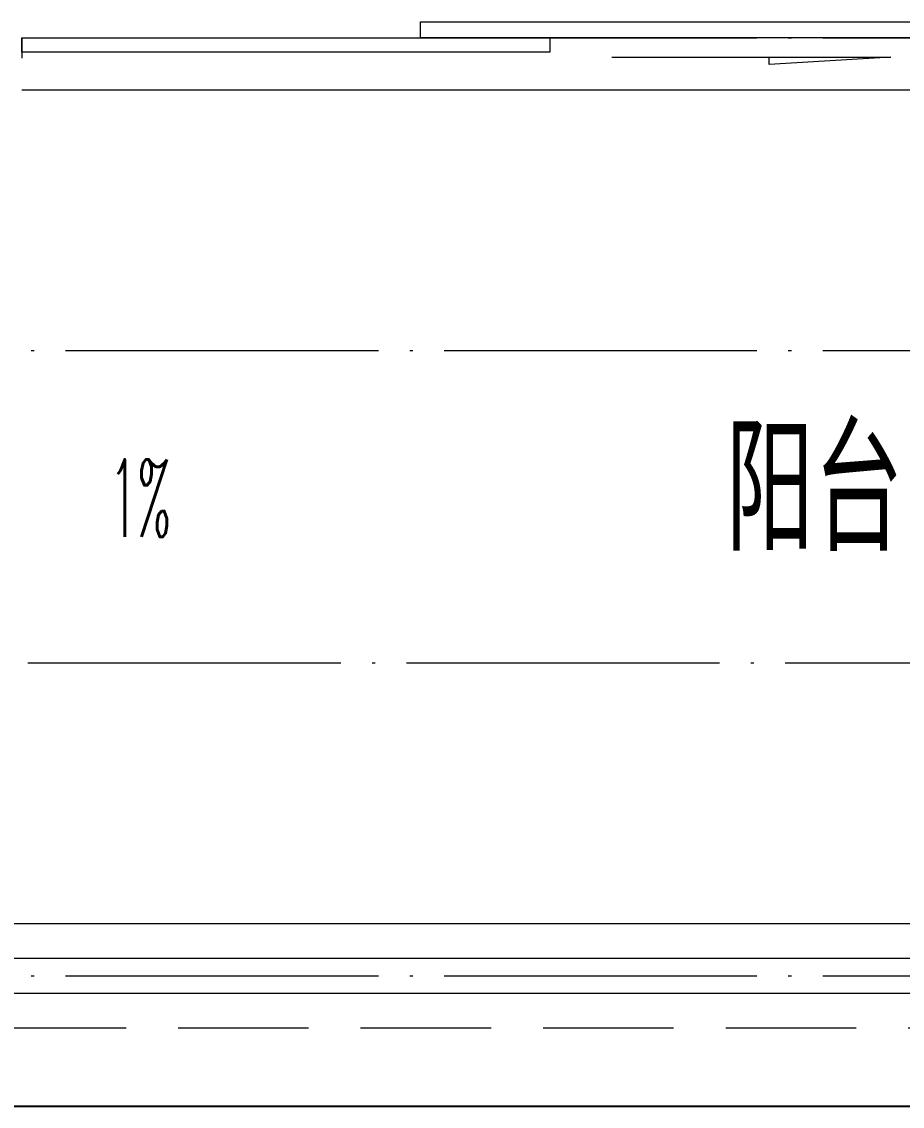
# Model space of a CAD drawing. Extents: x 27938 to 1042331, y -235042 to 1535213.
# Drawn here: x 686867 to 688555, y 596199 to 598280 of the extents above; entities that cross this region are included whole.
import ezdxf

# ---------------------------------------------------------------- set-up
doc = ezdxf.new("R2010")
doc.units = 0
doc.header["$LTSCALE"] = 1000
doc.header["$MEASUREMENT"] = 0
doc.linetypes.add('DASH', pattern=[0.35, 0.25, -0.1])
doc.linetypes.add('DOTE', pattern=[2.42, 2, -0.2, 0.02, -0.2])
for name, color, linetype, lineweight in [('DOTE', 19, 'DOTE', 9), ('WINDOW', 8, 'Continuous', 15), ('平面-排水沟', 86, 'Continuous', 15), ('平面-栏杆', 135, 'Continuous', 15), ('平面-看线', 45, 'Continuous', 15)]:
    doc.layers.add(name, color=color, linetype=linetype, lineweight=lineweight)
doc.layers.add('PUB_TEXT', color=4, linetype='Continuous')
doc.layers.add('看线', color=251, linetype='Continuous')
doc.styles.add('_TCH_DIM', font='SIMPLEX.shx', dxfattribs={"width": 0.6, "oblique": 10, "bigfont": 'hztxt.shx'})
doc.styles.get("Standard").update_dxf_attribs({"font": 'gbenor.shx', "bigfont": 'gbcbig.shx'})

# ---------------------------------------------------------------- blocks, each defined once
blk = doc.blocks.new('HFTHFFGHFH')
at = {"layer": 'DOTE', "linetype": 'DOTE', "ltscale": 0.3}
for p, q in [((534316.6, 598248.8), (587116.6, 598248.8)), ((534316.6, 597648.8), (587116.6, 597648.8)), ((587116.6, 597048.8), (534316.6, 597048.8)), ((534316.6, 596448.8), (587116.6, 596448.8))]:
    blk.add_line(p, q, dxfattribs=at)
blk = doc.blocks.new('$DorLib2D$00000138')
at = {"color": 0, "linetype": 'Continuous'}
for p, q in [((-0.2875, 0), (-0.2875, 0.15378)), ((-0.2875, 0.15378), (0, 0.15378)), ((0, 0.15378), (0, 0)), ((0.2875, 0.15378), (0, 0.15378)), ((0.2875, 0), (0.2875, 0.15378)), ((-0.5, -0.13986), (-0.5, 0)), ((-0.5, 0), (-0.21875, 0)), ((0, 0), (-0.2875, 0)), ((-0.21875, 0), (-0.21875, -0.13986)), ((0, 0), (0.2875, 0)), ((0.21875, 0), (0.21875, -0.13986)), ((0.5, 0), (0.21875, 0)), ((0.5, 0), (0.5, -0.19455)), ((0.5, -0.13986), (0.5, 0)), ((-0.21875, -0.13986), (-0.5, -0.13986)), ((0.21875, -0.13986), (0.5, -0.13986)), ((-0.18567, -0.186), (-0.03702, -0.186)), ((-0.03702, -0.186), (-0.10186, -0.25826)), ((-0.10186, -0.25826), (-0.10186, -0.186)), ((0.18567, -0.186), (0.03702, -0.186)), ((0.03702, -0.186), (0.10186, -0.25826)), ((0.10186, -0.25826), (0.10186, -0.186))]:
    blk.add_line(p, q, dxfattribs=at)

msp = doc.modelspace()

# ---------------------------------------------------------------- linework, layer by layer
at = {"layer": 'WINDOW'}
msp.add_line((686866.6, 598148.8), (690466.6, 598148.8), dxfattribs=at)
at = {"layer": '平面-排水沟', "color": 8}
msp.add_lwpolyline([(686977.7, 597397.5, 0, 0, 0), (686680.4, 597565, 0, 40, 0), (686811.1, 597491.4, 0, 0, 0)], format="xyseb", dxfattribs=at)
at = {"layer": '平面-栏杆', "color": 8}
for points in [[(690566.6, 596482.1), (686066.6, 596482.1)], [(690566.6, 596415.5), (686066.6, 596415.5)]]:
    msp.add_lwpolyline(points, dxfattribs=at)
at = {"layer": '平面-看线', "color": 8}
msp.add_lwpolyline([(690566.6, 596548.8), (686066.6, 596548.8)], dxfattribs=at)
at = {"layer": '平面-看线', "color": 8, "linetype": 'DASH'}
msp.add_lwpolyline([(690566.6, 596348.8), (686066.6, 596348.8)], dxfattribs=at)
at = {"layer": '看线', "color": 8, "ltscale": 0.5}
msp.add_lwpolyline([(686066.6, 596198.8), (690566.6, 596198.8)], dxfattribs=at)

# ---------------------------------------------------------------- block references
msp.add_blockref('HFTHFFGHFH', (146100, 0))
at = {"layer": 'WINDOW', "xscale": -3600, "yscale": 199.9999999990687, "zscale": -3600, "rotation": 359.9999999997777}
msp.add_blockref('$DorLib2D$00000138', (688666.6, 598248.8), dxfattribs=at)

# ---------------------------------------------------------------- texts
at = {"layer": 'PUB_TEXT', "color": 8}
msp.add_text('阳台', height=236.31, dxfattribs=at).set_placement((688216.4, 597263.9))
at = {"layer": '平面-排水沟', "color": 8, "style": '_TCH_DIM', "width": 0.423529}
msp.add_text('1%', height=148.75, dxfattribs=at).set_placement((687034.5, 597291.1))

doc.saveas('drawing.dxf')
